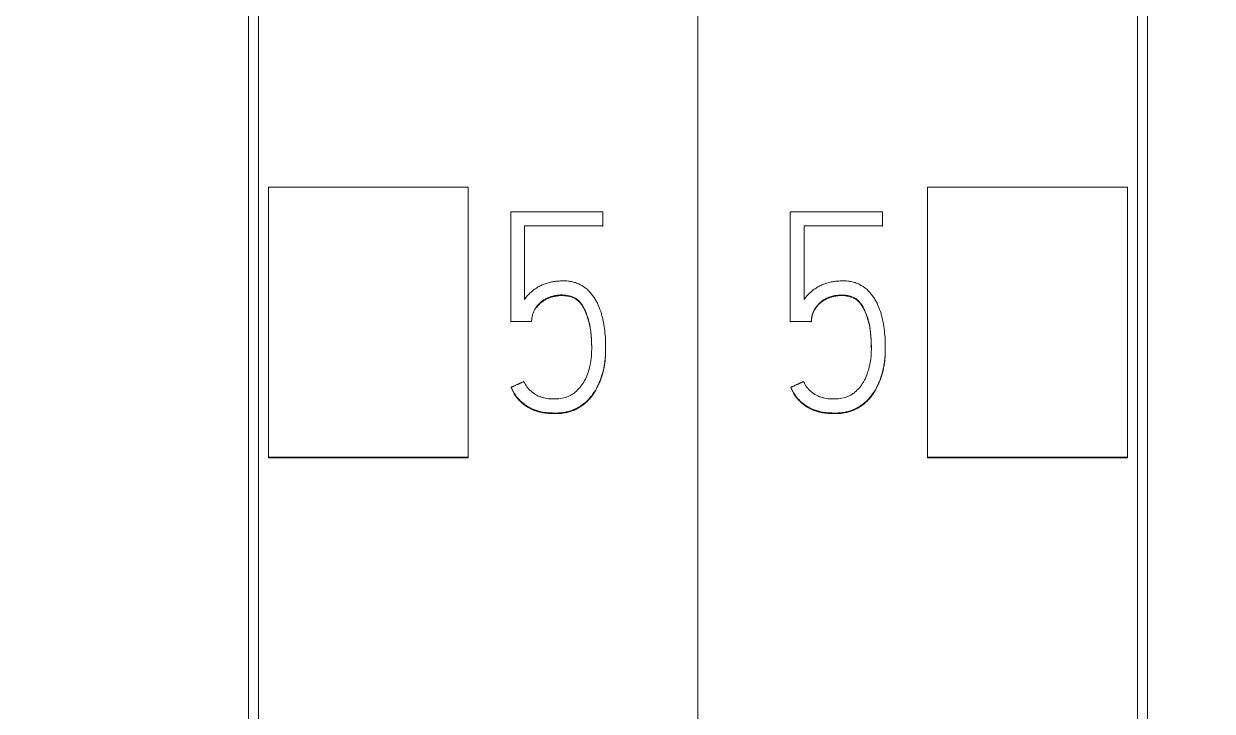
# Model space of a CAD drawing. Header units: millimetres. Extents: x 1359 to 3577, y 1336 to 3557.
# Drawn here: x 2864.22 to 2876.12, y 3227.9 to 3234.78 of the extents above; entities that cross this region are included whole.
import ezdxf

# ---------------------------------------------------------------- set-up
doc = ezdxf.new("R2010")
doc.units = ezdxf.units.MM
doc.set_wipeout_variables(frame=1)
doc.layers.add('000-PI-Oprema', color=30, linetype='Continuous', lineweight=5)

msp = doc.modelspace()

# ---------------------------------------------------------------- wipeouts: each hides what was drawn before it
msp.add_wipeout([(2836.171, 3330.083), (2870.971, 3330.083), (2870.971, 3183.083), (2836.171, 3183.083)])

# ---------------------------------------------------------------- next in the draw order: linework, layer by layer
at = {"layer": '000-PI-Oprema', "color": 0, "linetype": 'ByBlock', "lineweight": 0}
for p, q in [((2870.971, 3317.763), (2870.971, 3204.345)), ((2866.571, 3206.668), (2866.571, 3315.483)), ((2866.671, 3230.442), (2866.671, 3233.144)), ((2866.671, 3233.144), (2868.671, 3233.144)), ((2868.671, 3230.442), (2868.671, 3233.144)), ((2869.096, 3232.896), (2869.096, 3231.797)), ((2870.019, 3232.896), (2869.096, 3232.896)), ((2870.019, 3232.757), (2870.019, 3232.896)), ((2869.234, 3232.019), (2869.234, 3232.757)), ((2869.234, 3232.757), (2870.019, 3232.757)), ((2870.019, 3232.757), (2870.019, 3232.751)), ((2869.096, 3231.797), (2869.096, 3231.791)), ((2869.096, 3231.797), (2869.306, 3231.797)), ((2870.047, 3231.532), (2870.047, 3231.538)), ((2869.101, 3231.14), (2869.101, 3231.134)), ((2866.671, 3230.433), (2866.671, 3230.442)), ((2866.671, 3230.442), (2868.671, 3230.442)), ((2868.671, 3230.433), (2868.671, 3230.442)), ((2866.671, 3230.433), (2868.671, 3230.433))]:
    msp.add_line(p, q, dxfattribs=at)
for points, knots in [([(2866.471, 3206.382), (2866.471, 3209.723), (2866.471, 3217.688), (2866.471, 3230.328), (2866.471, 3245.814), (2866.471, 3260.108), (2866.471, 3274.318), (2866.471, 3288.885), (2866.471, 3303.055), (2866.471, 3312.625), (2866.471, 3315.669)], [0, 0, 0, 0, 0.091483, 0.21812, 0.346206, 0.515858, 0.610111, 0.736264, 0.916066, 1, 1, 1, 1]), ([(2869.101, 3231.14), (2869.113, 3231.114), (2869.127, 3231.088), (2869.151, 3231.052), (2869.16, 3231.04), (2869.179, 3231.018), (2869.189, 3231.008), (2869.21, 3230.988), (2869.222, 3230.979), (2869.245, 3230.962), (2869.257, 3230.954), (2869.282, 3230.939), (2869.294, 3230.932), (2869.321, 3230.919), (2869.335, 3230.914), (2869.362, 3230.905), (2869.376, 3230.901), (2869.405, 3230.894), (2869.419, 3230.891), (2869.448, 3230.887), (2869.463, 3230.886), (2869.484, 3230.885), (2869.492, 3230.884), (2869.506, 3230.883), (2869.514, 3230.883), (2869.536, 3230.882), (2869.55, 3230.882), (2869.579, 3230.883), (2869.594, 3230.884), (2869.623, 3230.887), (2869.638, 3230.89), (2869.667, 3230.896), (2869.681, 3230.9), (2869.723, 3230.913), (2869.749, 3230.925), (2869.788, 3230.947), (2869.8, 3230.955), (2869.824, 3230.972), (2869.836, 3230.981), (2869.858, 3231), (2869.868, 3231.011), (2869.888, 3231.032), (2869.898, 3231.044), (2869.925, 3231.079), (2869.941, 3231.103), (2869.962, 3231.141), (2869.968, 3231.155), (2869.981, 3231.181), (2869.986, 3231.195), (2870.002, 3231.236), (2870.011, 3231.264), (2870.026, 3231.32), (2870.032, 3231.348), (2870.039, 3231.392), (2870.04, 3231.406), (2870.043, 3231.435), (2870.044, 3231.45), (2870.047, 3231.494), (2870.047, 3231.523), (2870.047, 3231.582), (2870.045, 3231.64), (2870.039, 3231.698), (2870.031, 3231.756), (2870.026, 3231.785), (2870.017, 3231.828), (2870.014, 3231.842), (2870.006, 3231.871), (2870.002, 3231.885), (2869.988, 3231.927), (2869.977, 3231.954), (2869.958, 3231.994), (2869.951, 3232.007), (2869.936, 3232.032), (2869.928, 3232.044), (2869.902, 3232.08), (2869.883, 3232.102), (2869.838, 3232.141), (2869.814, 3232.157), (2869.774, 3232.177), (2869.76, 3232.183), (2869.732, 3232.192), (2869.718, 3232.195), (2869.689, 3232.201), (2869.674, 3232.203), (2869.645, 3232.205), (2869.63, 3232.205), (2869.601, 3232.205), (2869.586, 3232.204), (2869.557, 3232.202), (2869.542, 3232.2), (2869.513, 3232.196), (2869.499, 3232.193), (2869.47, 3232.185), (2869.456, 3232.181), (2869.428, 3232.172), (2869.415, 3232.166), (2869.388, 3232.154), (2869.375, 3232.147), (2869.35, 3232.131), (2869.338, 3232.123), (2869.314, 3232.105), (2869.303, 3232.096), (2869.281, 3232.076), (2869.271, 3232.065), (2869.252, 3232.043), (2869.243, 3232.032), (2869.234, 3232.019)], [0, 0, 0, 0, 0.03125, 0.03125, 0.046875, 0.046875, 0.0625, 0.0625, 0.078125, 0.078125, 0.09375, 0.09375, 0.109375, 0.109375, 0.125, 0.125, 0.140625, 0.140625, 0.15625, 0.15625, 0.171875, 0.171875, 0.179687, 0.179687, 0.1875, 0.1875, 0.203125, 0.203125, 0.21875, 0.21875, 0.234375, 0.234375, 0.25, 0.25, 0.28125, 0.28125, 0.296875, 0.296875, 0.3125, 0.3125, 0.328125, 0.328125, 0.34375, 0.34375, 0.375, 0.375, 0.390625, 0.390625, 0.40625, 0.40625, 0.4375, 0.4375, 0.46875, 0.46875, 0.484375, 0.484375, 0.5, 0.5, 0.53125, 0.53125, 0.5625, 0.59375, 0.59375, 0.625, 0.625, 0.640625, 0.640625, 0.65625, 0.65625, 0.6875, 0.6875, 0.703125, 0.703125, 0.71875, 0.71875, 0.75, 0.75, 0.78125, 0.78125, 0.796875, 0.796875, 0.8125, 0.8125, 0.828125, 0.828125, 0.84375, 0.84375, 0.859375, 0.859375, 0.875, 0.875, 0.890625, 0.890625, 0.90625, 0.90625, 0.921875, 0.921875, 0.9375, 0.9375, 0.953125, 0.953125, 0.96875, 0.96875, 0.984375, 0.984375, 1, 1, 1, 1]), ([(2869.306, 3231.797), (2869.307, 3231.821), (2869.31, 3231.844), (2869.319, 3231.877), (2869.323, 3231.888), (2869.332, 3231.91), (2869.338, 3231.92), (2869.35, 3231.939), (2869.357, 3231.949), (2869.368, 3231.962), (2869.372, 3231.966), (2869.38, 3231.975), (2869.384, 3231.979), (2869.406, 3231.998), (2869.424, 3232.012), (2869.455, 3232.029), (2869.465, 3232.034), (2869.487, 3232.043), (2869.498, 3232.047), (2869.531, 3232.057), (2869.554, 3232.061), (2869.589, 3232.064), (2869.6, 3232.064), (2869.623, 3232.064), (2869.635, 3232.063), (2869.67, 3232.06), (2869.692, 3232.055), (2869.72, 3232.045), (2869.725, 3232.042), (2869.735, 3232.037), (2869.74, 3232.034), (2869.755, 3232.025), (2869.764, 3232.018), (2869.777, 3232.007), (2869.781, 3232.002), (2869.789, 3231.994), (2869.8, 3231.981), (2869.81, 3231.967), (2869.823, 3231.947), (2869.828, 3231.937), (2869.839, 3231.916), (2869.843, 3231.906), (2869.857, 3231.874), (2869.864, 3231.852), (2869.877, 3231.808), (2869.883, 3231.786), (2869.89, 3231.752), (2869.892, 3231.741), (2869.895, 3231.718), (2869.9, 3231.684), (2869.903, 3231.65), (2869.906, 3231.604), (2869.907, 3231.581), (2869.908, 3231.513), (2869.906, 3231.467), (2869.899, 3231.411), (2869.898, 3231.399), (2869.894, 3231.376), (2869.891, 3231.365), (2869.884, 3231.331), (2869.878, 3231.309), (2869.863, 3231.265), (2869.854, 3231.244), (2869.834, 3231.202), (2869.822, 3231.182), (2869.795, 3231.145), (2869.78, 3231.127), (2869.755, 3231.103), (2869.747, 3231.095), (2869.728, 3231.08), (2869.719, 3231.074), (2869.699, 3231.062), (2869.689, 3231.056), (2869.668, 3231.046), (2869.657, 3231.042), (2869.624, 3231.032), (2869.601, 3231.028), (2869.566, 3231.025), (2869.555, 3231.024), (2869.532, 3231.023), (2869.52, 3231.023), (2869.486, 3231.024), (2869.463, 3231.027), (2869.429, 3231.034), (2869.417, 3231.037), (2869.395, 3231.044), (2869.384, 3231.048), (2869.363, 3231.057), (2869.353, 3231.063), (2869.333, 3231.075), (2869.323, 3231.082), (2869.295, 3231.103), (2869.279, 3231.119), (2869.257, 3231.147), (2869.251, 3231.157), (2869.239, 3231.177), (2869.234, 3231.188), (2869.229, 3231.198)], [0, 0, 0, 0, 0.03125, 0.03125, 0.046875, 0.046875, 0.0625, 0.0625, 0.078125, 0.078125, 0.085937, 0.085937, 0.09375, 0.09375, 0.125, 0.125, 0.140625, 0.140625, 0.15625, 0.15625, 0.1875, 0.1875, 0.203125, 0.203125, 0.21875, 0.21875, 0.25, 0.25, 0.257812, 0.257812, 0.265625, 0.265625, 0.28125, 0.28125, 0.289062, 0.289062, 0.296875, 0.3125, 0.3125, 0.328125, 0.328125, 0.34375, 0.34375, 0.375, 0.375, 0.40625, 0.40625, 0.421875, 0.421875, 0.4375, 0.46875, 0.46875, 0.5, 0.5, 0.5625, 0.5625, 0.578125, 0.578125, 0.59375, 0.59375, 0.625, 0.625, 0.65625, 0.65625, 0.6875, 0.6875, 0.71875, 0.71875, 0.734375, 0.734375, 0.75, 0.75, 0.765625, 0.765625, 0.78125, 0.78125, 0.8125, 0.8125, 0.828125, 0.828125, 0.84375, 0.84375, 0.875, 0.875, 0.890625, 0.890625, 0.90625, 0.90625, 0.921875, 0.921875, 0.9375, 0.9375, 0.96875, 0.96875, 0.984375, 0.984375, 1, 1, 1, 1]), ([(2869.907, 3231.533), (2869.907, 3231.538), (2869.907, 3231.543), (2869.907, 3231.571), (2869.906, 3231.594), (2869.904, 3231.64), (2869.902, 3231.662), (2869.894, 3231.73), (2869.885, 3231.775), (2869.865, 3231.842), (2869.858, 3231.864), (2869.841, 3231.906), (2869.831, 3231.927), (2869.813, 3231.957), (2869.806, 3231.966), (2869.792, 3231.985), (2869.784, 3231.994), (2869.767, 3232.01), (2869.758, 3232.017), (2869.743, 3232.027), (2869.738, 3232.03), (2869.728, 3232.035), (2869.722, 3232.037), (2869.706, 3232.044), (2869.695, 3232.047), (2869.672, 3232.052), (2869.661, 3232.054), (2869.637, 3232.057), (2869.626, 3232.057), (2869.603, 3232.058), (2869.591, 3232.057), (2869.568, 3232.056), (2869.556, 3232.054), (2869.533, 3232.05), (2869.499, 3232.042), (2869.467, 3232.029), (2869.436, 3232.012), (2869.426, 3232.006), (2869.407, 3231.992), (2869.398, 3231.985), (2869.381, 3231.97), (2869.373, 3231.961), (2869.362, 3231.948), (2869.358, 3231.944), (2869.355, 3231.94)], [0, 0, 0, 0, 0.015803, 0.015803, 0.087472, 0.087472, 0.159141, 0.159141, 0.30248, 0.30248, 0.374149, 0.374149, 0.445818, 0.445818, 0.481653, 0.481653, 0.517487, 0.517487, 0.553322, 0.553322, 0.571239, 0.571239, 0.589156, 0.589156, 0.624991, 0.624991, 0.660826, 0.660826, 0.69666, 0.69666, 0.732495, 0.732495, 0.768329, 0.768329, 0.804164, 0.875833, 0.875833, 0.911668, 0.911668, 0.947502, 0.947502, 0.983337, 0.983337, 1, 1, 1, 1]), ([(2870.047, 3231.532), (2870.047, 3231.511), (2870.047, 3231.489), (2870.044, 3231.439), (2870.042, 3231.41), (2870.036, 3231.367), (2870.033, 3231.352), (2870.028, 3231.323), (2870.025, 3231.309), (2870.014, 3231.266), (2870.005, 3231.238), (2869.985, 3231.183), (2869.973, 3231.156), (2869.945, 3231.104), (2869.93, 3231.079), (2869.903, 3231.044), (2869.894, 3231.033), (2869.874, 3231.011), (2869.864, 3231), (2869.831, 3230.97), (2869.808, 3230.953), (2869.77, 3230.93), (2869.757, 3230.923), (2869.73, 3230.911), (2869.717, 3230.905), (2869.675, 3230.891), (2869.647, 3230.884), (2869.603, 3230.878), (2869.588, 3230.877), (2869.558, 3230.876), (2869.544, 3230.876), (2869.514, 3230.877), (2869.5, 3230.877), (2869.471, 3230.879), (2869.456, 3230.88), (2869.427, 3230.884), (2869.412, 3230.886), (2869.383, 3230.893), (2869.369, 3230.897), (2869.341, 3230.906), (2869.327, 3230.911), (2869.3, 3230.923), (2869.287, 3230.929), (2869.262, 3230.944), (2869.249, 3230.952), (2869.225, 3230.97), (2869.214, 3230.979), (2869.192, 3230.999), (2869.181, 3231.009), (2869.162, 3231.031), (2869.153, 3231.043), (2869.128, 3231.08), (2869.114, 3231.107), (2869.101, 3231.134)], [0, 0, 0, 0, 0.044434, 0.044434, 0.104157, 0.104157, 0.134018, 0.134018, 0.16388, 0.16388, 0.223602, 0.223602, 0.283325, 0.283325, 0.343048, 0.343048, 0.37291, 0.37291, 0.402771, 0.402771, 0.462494, 0.462494, 0.492355, 0.492355, 0.522217, 0.522217, 0.58194, 0.58194, 0.611801, 0.611801, 0.641663, 0.641663, 0.671524, 0.671524, 0.701386, 0.701386, 0.731247, 0.731247, 0.761108, 0.761108, 0.79097, 0.79097, 0.820831, 0.820831, 0.850693, 0.850693, 0.880554, 0.880554, 0.910416, 0.910416, 0.940277, 0.940277, 1, 1, 1, 1])]:
    msp.add_open_spline(points, degree=3, knots=knots, dxfattribs=at)
msp.add_rational_spline([(2869.229, 3231.198), (2869.165, 3231.169), (2869.101, 3231.14)], [0.499999869056, 0.500000130944, 0.499999869056], degree=2, dxfattribs=at)

# ---------------------------------------------------------------- next in the draw order: wipeouts: each hides what was drawn before it
msp.add_wipeout([(2870.971, 3330.083), (2905.771, 3330.083), (2905.771, 3183.083), (2870.971, 3183.083)])

# ---------------------------------------------------------------- next in the draw order: linework, layer by layer
for p, q in [((2870.971, 3317.763), (2870.971, 3204.345)), ((2875.371, 3315.483), (2875.371, 3206.668)), ((2873.271, 3230.442), (2873.271, 3233.144)), ((2875.271, 3233.144), (2873.271, 3233.144)), ((2875.271, 3230.442), (2875.271, 3233.144)), ((2871.896, 3232.896), (2871.896, 3231.797)), ((2872.819, 3232.896), (2871.896, 3232.896)), ((2872.819, 3232.757), (2872.819, 3232.896)), ((2872.034, 3232.019), (2872.034, 3232.757)), ((2872.034, 3232.757), (2872.819, 3232.757)), ((2872.819, 3232.757), (2872.819, 3232.751)), ((2871.896, 3231.797), (2871.896, 3231.791)), ((2871.896, 3231.797), (2872.106, 3231.797)), ((2872.106, 3231.797), (2872.106, 3231.791)), ((2872.847, 3231.532), (2872.847, 3231.538)), ((2871.901, 3231.14), (2871.901, 3231.134)), ((2873.271, 3230.433), (2873.271, 3230.442)), ((2875.271, 3230.442), (2873.271, 3230.442)), ((2875.271, 3230.433), (2875.271, 3230.442)), ((2875.271, 3230.433), (2873.271, 3230.433))]:
    msp.add_line(p, q, dxfattribs=at)
for points, knots in [([(2875.471, 3315.669), (2875.471, 3312.625), (2875.471, 3303.055), (2875.471, 3288.885), (2875.471, 3274.318), (2875.471, 3260.108), (2875.471, 3245.814), (2875.471, 3230.328), (2875.471, 3217.688), (2875.471, 3209.723), (2875.471, 3206.382)], [0, 0, 0, 0, 0.083934, 0.263736, 0.389889, 0.484142, 0.653794, 0.78188, 0.908517, 1, 1, 1, 1]), ([(2871.901, 3231.14), (2871.913, 3231.114), (2871.927, 3231.088), (2871.951, 3231.052), (2871.96, 3231.04), (2871.979, 3231.018), (2871.989, 3231.008), (2872.01, 3230.988), (2872.022, 3230.979), (2872.045, 3230.962), (2872.057, 3230.954), (2872.082, 3230.939), (2872.094, 3230.932), (2872.121, 3230.919), (2872.135, 3230.914), (2872.162, 3230.905), (2872.176, 3230.901), (2872.205, 3230.894), (2872.219, 3230.891), (2872.248, 3230.887), (2872.263, 3230.886), (2872.284, 3230.885), (2872.292, 3230.884), (2872.306, 3230.883), (2872.314, 3230.883), (2872.336, 3230.882), (2872.35, 3230.882), (2872.379, 3230.883), (2872.394, 3230.884), (2872.423, 3230.887), (2872.438, 3230.89), (2872.467, 3230.896), (2872.481, 3230.9), (2872.523, 3230.913), (2872.549, 3230.925), (2872.588, 3230.947), (2872.6, 3230.955), (2872.624, 3230.972), (2872.636, 3230.981), (2872.658, 3231), (2872.668, 3231.011), (2872.688, 3231.032), (2872.698, 3231.044), (2872.725, 3231.079), (2872.741, 3231.103), (2872.762, 3231.141), (2872.768, 3231.155), (2872.781, 3231.181), (2872.786, 3231.195), (2872.802, 3231.236), (2872.811, 3231.264), (2872.826, 3231.32), (2872.832, 3231.348), (2872.839, 3231.392), (2872.84, 3231.406), (2872.843, 3231.435), (2872.844, 3231.45), (2872.847, 3231.494), (2872.847, 3231.523), (2872.847, 3231.582), (2872.845, 3231.64), (2872.839, 3231.698), (2872.831, 3231.756), (2872.826, 3231.785), (2872.817, 3231.828), (2872.814, 3231.842), (2872.806, 3231.871), (2872.802, 3231.885), (2872.788, 3231.927), (2872.777, 3231.954), (2872.758, 3231.994), (2872.751, 3232.007), (2872.736, 3232.032), (2872.728, 3232.044), (2872.702, 3232.08), (2872.683, 3232.102), (2872.638, 3232.141), (2872.614, 3232.157), (2872.574, 3232.177), (2872.56, 3232.183), (2872.532, 3232.192), (2872.518, 3232.195), (2872.489, 3232.201), (2872.474, 3232.203), (2872.445, 3232.205), (2872.43, 3232.205), (2872.401, 3232.205), (2872.386, 3232.204), (2872.357, 3232.202), (2872.342, 3232.2), (2872.313, 3232.196), (2872.299, 3232.193), (2872.27, 3232.185), (2872.256, 3232.181), (2872.228, 3232.172), (2872.215, 3232.166), (2872.188, 3232.154), (2872.175, 3232.147), (2872.15, 3232.131), (2872.138, 3232.123), (2872.114, 3232.105), (2872.103, 3232.096), (2872.081, 3232.076), (2872.071, 3232.065), (2872.052, 3232.043), (2872.043, 3232.032), (2872.034, 3232.019)], [0, 0, 0, 0, 0.03125, 0.03125, 0.046875, 0.046875, 0.0625, 0.0625, 0.078125, 0.078125, 0.09375, 0.09375, 0.109375, 0.109375, 0.125, 0.125, 0.140625, 0.140625, 0.15625, 0.15625, 0.171875, 0.171875, 0.179688, 0.179688, 0.1875, 0.1875, 0.203125, 0.203125, 0.21875, 0.21875, 0.234375, 0.234375, 0.25, 0.25, 0.28125, 0.28125, 0.296875, 0.296875, 0.3125, 0.3125, 0.328125, 0.328125, 0.34375, 0.34375, 0.375, 0.375, 0.390625, 0.390625, 0.40625, 0.40625, 0.4375, 0.4375, 0.46875, 0.46875, 0.484375, 0.484375, 0.5, 0.5, 0.53125, 0.53125, 0.5625, 0.59375, 0.59375, 0.625, 0.625, 0.640625, 0.640625, 0.65625, 0.65625, 0.6875, 0.6875, 0.703125, 0.703125, 0.71875, 0.71875, 0.75, 0.75, 0.78125, 0.78125, 0.796875, 0.796875, 0.8125, 0.8125, 0.828125, 0.828125, 0.84375, 0.84375, 0.859375, 0.859375, 0.875, 0.875, 0.890625, 0.890625, 0.90625, 0.90625, 0.921875, 0.921875, 0.9375, 0.9375, 0.953125, 0.953125, 0.96875, 0.96875, 0.984375, 0.984375, 1, 1, 1, 1]), ([(2872.106, 3231.797), (2872.107, 3231.821), (2872.11, 3231.843), (2872.119, 3231.877), (2872.123, 3231.888), (2872.132, 3231.909), (2872.137, 3231.919), (2872.15, 3231.939), (2872.157, 3231.948), (2872.172, 3231.966), (2872.18, 3231.974), (2872.197, 3231.99), (2872.206, 3231.997), (2872.224, 3232.011), (2872.234, 3232.017), (2872.254, 3232.028), (2872.265, 3232.034), (2872.286, 3232.043), (2872.297, 3232.046), (2872.33, 3232.056), (2872.353, 3232.06), (2872.387, 3232.063), (2872.399, 3232.064), (2872.422, 3232.064), (2872.434, 3232.063), (2872.456, 3232.061), (2872.468, 3232.059), (2872.485, 3232.056), (2872.49, 3232.054), (2872.502, 3232.051), (2872.507, 3232.049), (2872.523, 3232.043), (2872.534, 3232.038), (2872.554, 3232.026), (2872.563, 3232.019), (2872.58, 3232.004), (2872.588, 3231.995), (2872.603, 3231.977), (2872.61, 3231.968), (2872.628, 3231.938), (2872.638, 3231.918), (2872.656, 3231.875), (2872.664, 3231.853), (2872.684, 3231.787), (2872.693, 3231.742), (2872.701, 3231.674), (2872.703, 3231.651), (2872.706, 3231.605), (2872.707, 3231.582), (2872.708, 3231.513), (2872.706, 3231.467), (2872.698, 3231.399), (2872.694, 3231.376), (2872.686, 3231.342), (2872.684, 3231.331), (2872.678, 3231.309), (2872.674, 3231.298), (2872.663, 3231.265), (2872.654, 3231.243), (2872.639, 3231.212), (2872.633, 3231.202), (2872.621, 3231.182), (2872.615, 3231.172), (2872.595, 3231.144), (2872.58, 3231.127), (2872.555, 3231.102), (2872.546, 3231.095), (2872.528, 3231.08), (2872.519, 3231.073), (2872.499, 3231.061), (2872.489, 3231.056), (2872.468, 3231.046), (2872.457, 3231.042), (2872.423, 3231.032), (2872.4, 3231.028), (2872.366, 3231.025), (2872.354, 3231.024), (2872.331, 3231.023), (2872.319, 3231.023), (2872.285, 3231.024), (2872.262, 3231.027), (2872.228, 3231.034), (2872.217, 3231.037), (2872.194, 3231.044), (2872.183, 3231.048), (2872.152, 3231.063), (2872.132, 3231.075), (2872.104, 3231.096), (2872.095, 3231.104), (2872.079, 3231.12), (2872.064, 3231.138), (2872.051, 3231.157), (2872.039, 3231.177), (2872.034, 3231.188), (2872.029, 3231.198)], [0, 0, 0, 0, 0.03125, 0.03125, 0.046875, 0.046875, 0.0625, 0.0625, 0.078125, 0.078125, 0.09375, 0.09375, 0.109375, 0.109375, 0.125, 0.125, 0.140625, 0.140625, 0.15625, 0.15625, 0.1875, 0.1875, 0.203125, 0.203125, 0.21875, 0.21875, 0.234375, 0.234375, 0.242187, 0.242187, 0.25, 0.25, 0.265625, 0.265625, 0.28125, 0.28125, 0.296875, 0.296875, 0.3125, 0.3125, 0.34375, 0.34375, 0.375, 0.375, 0.4375, 0.4375, 0.46875, 0.46875, 0.5, 0.5, 0.5625, 0.5625, 0.59375, 0.59375, 0.609375, 0.609375, 0.625, 0.625, 0.65625, 0.65625, 0.671875, 0.671875, 0.6875, 0.6875, 0.71875, 0.71875, 0.734375, 0.734375, 0.75, 0.75, 0.765625, 0.765625, 0.78125, 0.78125, 0.8125, 0.8125, 0.828125, 0.828125, 0.84375, 0.84375, 0.875, 0.875, 0.890625, 0.890625, 0.90625, 0.90625, 0.9375, 0.9375, 0.953125, 0.953125, 0.96875, 0.984375, 0.984375, 1, 1, 1, 1]), ([(2872.707, 3231.534), (2872.707, 3231.54), (2872.707, 3231.546), (2872.707, 3231.575), (2872.706, 3231.597), (2872.703, 3231.643), (2872.701, 3231.666), (2872.696, 3231.711), (2872.692, 3231.734), (2872.683, 3231.78), (2872.677, 3231.802), (2872.667, 3231.835), (2872.664, 3231.846), (2872.656, 3231.868), (2872.652, 3231.879), (2872.639, 3231.911), (2872.628, 3231.932), (2872.61, 3231.961), (2872.603, 3231.97), (2872.589, 3231.989), (2872.581, 3231.997), (2872.564, 3232.013), (2872.554, 3232.02), (2872.534, 3232.032), (2872.524, 3232.037), (2872.502, 3232.045), (2872.491, 3232.048), (2872.468, 3232.053), (2872.457, 3232.055), (2872.434, 3232.057), (2872.422, 3232.058), (2872.399, 3232.058), (2872.388, 3232.057), (2872.365, 3232.055), (2872.353, 3232.054), (2872.33, 3232.05), (2872.308, 3232.044), (2872.287, 3232.037), (2872.265, 3232.028), (2872.255, 3232.022), (2872.224, 3232.005), (2872.206, 3231.992), (2872.18, 3231.969), (2872.172, 3231.96), (2872.157, 3231.943), (2872.15, 3231.933), (2872.138, 3231.914), (2872.132, 3231.904), (2872.123, 3231.882), (2872.119, 3231.871), (2872.113, 3231.849), (2872.111, 3231.838), (2872.108, 3231.815), (2872.107, 3231.803), (2872.106, 3231.791)], [0, 0, 0, 0, 0.015899, 0.015899, 0.077406, 0.077406, 0.138912, 0.138912, 0.200418, 0.200418, 0.261925, 0.261925, 0.292678, 0.292678, 0.323431, 0.323431, 0.384937, 0.384937, 0.41569, 0.41569, 0.446443, 0.446443, 0.477197, 0.477197, 0.50795, 0.50795, 0.538703, 0.538703, 0.569456, 0.569456, 0.600209, 0.600209, 0.630962, 0.630962, 0.661715, 0.661715, 0.692469, 0.723222, 0.723222, 0.753975, 0.753975, 0.815481, 0.815481, 0.846234, 0.846234, 0.876987, 0.876987, 0.907741, 0.907741, 0.938494, 0.938494, 0.969247, 0.969247, 1, 1, 1, 1]), ([(2872.847, 3231.532), (2872.847, 3231.511), (2872.847, 3231.489), (2872.844, 3231.439), (2872.842, 3231.41), (2872.836, 3231.367), (2872.833, 3231.352), (2872.828, 3231.323), (2872.825, 3231.309), (2872.814, 3231.266), (2872.805, 3231.238), (2872.785, 3231.183), (2872.773, 3231.156), (2872.745, 3231.104), (2872.73, 3231.079), (2872.703, 3231.044), (2872.694, 3231.033), (2872.674, 3231.011), (2872.664, 3231), (2872.631, 3230.97), (2872.608, 3230.953), (2872.57, 3230.93), (2872.557, 3230.923), (2872.53, 3230.911), (2872.517, 3230.905), (2872.475, 3230.891), (2872.447, 3230.884), (2872.403, 3230.878), (2872.388, 3230.877), (2872.358, 3230.876), (2872.344, 3230.876), (2872.314, 3230.877), (2872.3, 3230.877), (2872.271, 3230.879), (2872.256, 3230.88), (2872.227, 3230.884), (2872.212, 3230.886), (2872.183, 3230.893), (2872.169, 3230.897), (2872.141, 3230.906), (2872.127, 3230.911), (2872.1, 3230.923), (2872.087, 3230.929), (2872.062, 3230.944), (2872.049, 3230.952), (2872.025, 3230.97), (2872.014, 3230.979), (2871.992, 3230.999), (2871.981, 3231.009), (2871.962, 3231.031), (2871.953, 3231.043), (2871.928, 3231.08), (2871.914, 3231.107), (2871.901, 3231.134)], [0, 0, 0, 0, 0.044434, 0.044434, 0.104157, 0.104157, 0.134018, 0.134018, 0.16388, 0.16388, 0.223602, 0.223602, 0.283325, 0.283325, 0.343048, 0.343048, 0.37291, 0.37291, 0.402771, 0.402771, 0.462494, 0.462494, 0.492355, 0.492355, 0.522217, 0.522217, 0.58194, 0.58194, 0.611801, 0.611801, 0.641663, 0.641663, 0.671524, 0.671524, 0.701386, 0.701386, 0.731247, 0.731247, 0.761108, 0.761108, 0.79097, 0.79097, 0.820831, 0.820831, 0.850693, 0.850693, 0.880554, 0.880554, 0.910416, 0.910416, 0.940277, 0.940277, 1, 1, 1, 1])]:
    msp.add_open_spline(points, degree=3, knots=knots, dxfattribs=at)
msp.add_rational_spline([(2872.029, 3231.198), (2871.965, 3231.169), (2871.901, 3231.14)], [0.500000107308, 0.499999892692, 0.500000107308], degree=2, dxfattribs=at)

doc.saveas('drawing.dxf')
